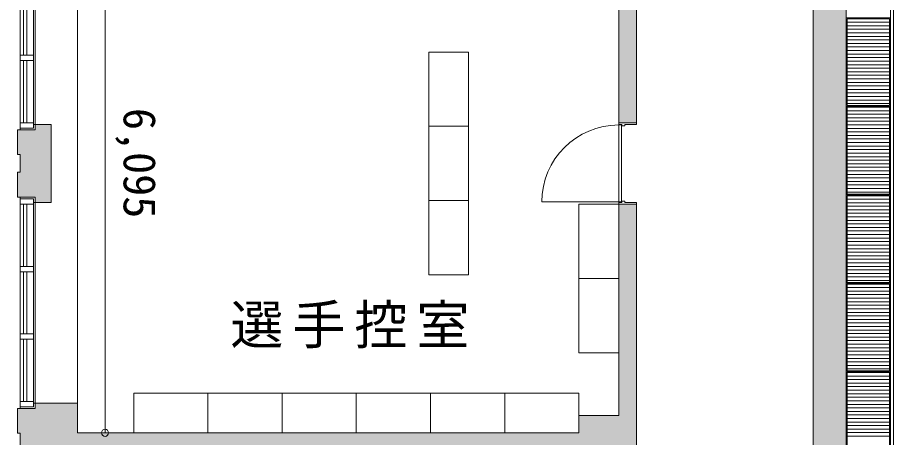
# Model space of a CAD drawing. Units: millimetres, scale not verified. Extents: x -61855 to 52913, y -114842 to -21833.
# Drawn here: x -54947 to -45032, y -72588 to -67840 of the extents above; entities that cross this region are included whole.
import ezdxf
from ezdxf.enums import TextEntityAlignment as Align

# ---------------------------------------------------------------- set-up
doc = ezdxf.new("R2010")
doc.units = ezdxf.units.MM
doc.header["$LTSCALE"] = 200
doc.header["$PDMODE"] = 32
doc.header["$PDSIZE"] = 80
for name, color, linetype, lineweight in [('0-1_躯体', 7, 'Continuous', 9), ('0-2_建具', 7, 'Continuous', 9), ('0-3_仕上', 4, 'Continuous', 5), ('0-5_設備機器', 7, 'Continuous', 9), ('0-6_寸法', 4, 'Continuous', 5)]:
    doc.layers.add(name, color=color, linetype=linetype, lineweight=lineweight)
doc.layers.add('0-4_室名', color=7, linetype='Continuous')
doc.styles.add('・', font='')
doc.styles.add('ＭＳ ゴシック', font='')
doc.styles.get('・').set_extended_font_data('・')
doc.styles.get('ＭＳ ゴシック').set_extended_font_data('MS Gothic')

msp = doc.modelspace()

# ---------------------------------------------------------------- linework, layer by layer
at = {"layer": '0-1_躯体'}
for p, q in [((-45941.8, -64178.5), (-45941.8, -74870)), ((-45566.8, -64178.5), (-45566.8, -74855.2)), ((-45066.8, -64203.5), (-45066.8, -74845)), ((-45031.8, -77783.5), (-45031.8, -64178.5)), ((-54746.8, -69110), (-54746.8, -66720)), ((-54566.8, -69050), (-54746.8, -69050)), ((-54566.8, -69930), (-54566.8, -69050)), ((-54946.8, -69390), (-54946.8, -69110)), ((-54746.8, -69110), (-54946.8, -69110)), ((-54946.8, -69390), (-54916.8, -69390)), ((-54566.8, -69930), (-54746.8, -69930)), ((-47941.8, -69950), (-48141.8, -69950)), ((-48141.8, -72340), (-48141.8, -69950.6)), ((-47941.8, -69950.4), (-47941.8, -70640)), ((-47941.8, -70368.5), (-47941.8, -74770)), ((-54946.8, -72260), (-54946.8, -72540)), ((-54946.8, -72260), (-54746.8, -72260)), ((-54266.8, -72200), (-54746.8, -72200)), ((-48141.8, -72340), (-48591.8, -72340)), ((-48591.8, -72535), (-48591.8, -72340)), ((-51206.3, -72535), (-48591.8, -72535))]:
    msp.add_line(p, q, dxfattribs=at)
for points in [[(-47941.8, -64195), (-47941.8, -69030), (-48141.8, -69030), (-48141.8, -66755)], [(-54946.8, -69870), (-54946.8, -69590), (-54916.8, -69590), (-54916.8, -69390)], [(-54746.8, -72260), (-54746.8, -69870), (-54946.8, -69870)], [(-49214.5, -72535), (-54266.8, -72535), (-54266.8, -72200)], [(-54946.8, -72540), (-54916.8, -72540), (-54916.8, -72740)]]:
    msp.add_lwpolyline(points, dxfattribs=at)
at = {"layer": '0-1_躯体', "color": 9}
for points in [[(-45566.8, -74860), (-45566.8, -51631), (-45941.8, -74860), (-45941.8, -51631)], [(-47941.8, -69030), (-47941.8, -64195), (-48111.8, -69030), (-48111.8, -64195)], [(-48141.8, -69030), (-48022.9, -69030), (-48141.8, -66749.1), (-48022.9, -66749.1)], [(-54566.8, -69930), (-54566.8, -69050), (-54746.8, -69930), (-54746.8, -69050)], [(-54946.8, -69390), (-54746.8, -69390), (-54946.8, -69110), (-54746.8, -69110)], [(-54746.8, -69590), (-54746.8, -69390), (-54916.8, -69590), (-54916.8, -69390)], [(-54746.8, -69870), (-54746.8, -69590), (-54946.8, -69870), (-54946.8, -69590)], [(-47941.8, -72340), (-47941.8, -69950), (-48141.8, -72340), (-48141.8, -69950)], [(-54946.8, -72540), (-54746.8, -72540), (-54946.8, -72259.9), (-54746.8, -72259.9)], [(-54266.8, -73080), (-54266.8, -72200), (-54746.8, -73080), (-54746.8, -72200)], [(-47941.8, -72940), (-47941.8, -72340), (-48591.8, -72940), (-48591.8, -72340)], [(-54746.8, -72740), (-54746.8, -72540), (-54916.8, -72740), (-54916.8, -72540)], [(-48591.8, -72745), (-48591.8, -72535), (-54266.8, -72745), (-54266.8, -72535)]]:
    msp.add_solid(points, dxfattribs=at)
at = {"layer": '0-2_建具'}
for p, q in [((-54746.8, -66720.1), (-54746.8, -69090)), ((-54916.8, -66755.3), (-54916.8, -69109.9)), ((-54766.8, -69090), (-54766.8, -66740)), ((-54879.3, -67563.7), (-54879.3, -68267)), ((-54841.8, -67563.7), (-54841.8, -68267)), ((-54916.8, -68267), (-54766.8, -68267)), ((-54916.8, -68327), (-54766.8, -68327)), ((-54879.3, -69030), (-54879.3, -68327)), ((-54841.8, -69030), (-54841.8, -68327)), ((-54916.8, -69030), (-54766.8, -69030)), ((-54916.8, -69090), (-54766.8, -69090)), ((-54766.8, -69049.9), (-54746.8, -69049.9)), ((-54746.8, -69109.9), (-54746.8, -69049.9)), ((-48141.8, -69030), (-48141.8, -69050)), ((-48141.8, -69030), (-47941.8, -69030)), ((-48141.8, -69925), (-48141.8, -69055)), ((-48141.8, -69055), (-48111.8, -69055)), ((-48111.8, -69925), (-48111.8, -69055)), ((-48106.8, -69065), (-48071.8, -69065)), ((-48071.8, -69065), (-48071.8, -69050)), ((-48071.8, -69050), (-47941.8, -69050)), ((-47941.8, -69030), (-47941.8, -69050)), ((-54746.8, -69109.9), (-54916.8, -69109.9)), ((-54916.8, -69905.3), (-54916.8, -69870.1)), ((-54746.8, -69870.1), (-54916.8, -69870.1)), ((-54916.8, -69890), (-54766.8, -69890)), ((-54766.8, -72240), (-54766.8, -69890)), ((-54746.8, -69870.1), (-54746.8, -72240)), ((-54916.8, -69905.3), (-54916.8, -72259.9)), ((-54916.8, -69950), (-54766.8, -69950)), ((-54879.3, -69950), (-54879.3, -70653.7)), ((-54841.8, -69950), (-54841.8, -70653.7)), ((-54746.8, -69930), (-54766.8, -69930)), ((-48141.8, -69925), (-48111.8, -69925)), ((-48141.8, -69950), (-48141.8, -69930)), ((-48141.8, -69930), (-48106.8, -69930)), ((-48141.8, -69950), (-47941.8, -69950)), ((-48106.8, -69915), (-48071.8, -69915)), ((-48106.8, -69930), (-48106.8, -69915)), ((-47941.8, -69930), (-47941.8, -69950)), ((-54916.8, -70653.7), (-54766.8, -70653.7)), ((-54916.8, -70713.7), (-54766.8, -70713.7)), ((-54879.3, -70713.7), (-54879.3, -71417)), ((-54841.8, -70713.7), (-54841.8, -71417)), ((-54916.8, -71417), (-54766.8, -71417)), ((-54916.8, -71477), (-54766.8, -71477)), ((-54879.3, -72180), (-54879.3, -71477)), ((-54841.8, -72180), (-54841.8, -71477)), ((-54916.8, -72180), (-54766.8, -72180)), ((-54916.8, -72240), (-54766.8, -72240)), ((-54746.8, -72259.9), (-54916.8, -72259.9)), ((-54766.8, -72199.9), (-54746.8, -72199.9)), ((-54746.8, -72259.9), (-54746.8, -72199.9))]:
    msp.add_line(p, q, dxfattribs=at)
at = {"layer": '0-2_建具', "color": 4, "lineweight": 5}
msp.add_line((-48141.8, -69925), (-49011.8, -69925), dxfattribs=at)
at = {"layer": '0-2_建具'}
for points in [[(-48141.8, -69050), (-48106.8, -69050), (-48106.8, -69065)], [(-48071.8, -69915), (-48071.8, -69930), (-47941.8, -69930)]]:
    msp.add_lwpolyline(points, dxfattribs=at)
at = {"layer": '0-2_建具', "color": 4, "lineweight": 5}
msp.add_arc((-48141.8, -69925), 870, 90, 180, dxfattribs=at)
at = {"layer": '0-3_仕上', "color": 7, "lineweight": 9}
for p, q in [((-45556.8, -67855), (-45076.8, -67855)), ((-45556.8, -68835.5), (-45556.8, -67855)), ((-45076.8, -68835.5), (-45076.8, -67855)), ((-45556.8, -68835.5), (-45076.8, -68835.5)), ((-45556.8, -68855), (-45076.8, -68855)), ((-45556.8, -69835.5), (-45556.8, -68855)), ((-45076.8, -69835.5), (-45076.8, -68855)), ((-45556.8, -69835.5), (-45076.8, -69835.5)), ((-45556.8, -69855), (-45076.8, -69855)), ((-45556.8, -70835.5), (-45556.8, -69855)), ((-45076.8, -70835.5), (-45076.8, -69855)), ((-45556.8, -70835.5), (-45076.8, -70835.5)), ((-45556.8, -70855), (-45076.8, -70855)), ((-45556.8, -71835.5), (-45556.8, -70855)), ((-45076.8, -71835.5), (-45076.8, -70855)), ((-45556.8, -71835.5), (-45076.8, -71835.5)), ((-45556.8, -71855), (-45076.8, -71855)), ((-45556.8, -72835.5), (-45556.8, -71855)), ((-45076.8, -72835.5), (-45076.8, -71855))]:
    msp.add_line(p, q, dxfattribs=at)
at = {"layer": '0-3_仕上'}
for p, q in [((-45556.8, -67893.2), (-45076.8, -67893.2)), ((-45556.8, -67933.2), (-45076.8, -67933.2)), ((-45556.8, -67973.2), (-45076.8, -67973.2)), ((-45556.8, -68013.2), (-45076.8, -68013.2)), ((-45556.8, -68053.2), (-45076.8, -68053.2)), ((-45556.8, -68093.2), (-45076.8, -68093.2)), ((-45556.8, -68133.2), (-45076.8, -68133.2)), ((-45556.8, -68173.2), (-45076.8, -68173.2)), ((-45556.8, -68213.2), (-45076.8, -68213.2)), ((-45556.8, -68253.2), (-45076.8, -68253.2)), ((-45556.8, -68293.2), (-45076.8, -68293.2)), ((-45556.8, -68333.2), (-45076.8, -68333.2)), ((-45556.8, -68373.2), (-45076.8, -68373.2)), ((-45556.8, -68413.2), (-45076.8, -68413.2)), ((-45556.8, -68453.2), (-45076.8, -68453.2)), ((-45556.8, -68493.2), (-45076.8, -68493.2)), ((-45556.8, -68533.2), (-45076.8, -68533.2)), ((-45556.8, -68573.2), (-45076.8, -68573.2)), ((-45556.8, -68613.2), (-45076.8, -68613.2)), ((-45556.8, -68653.2), (-45076.8, -68653.2)), ((-45556.8, -68693.2), (-45076.8, -68693.2)), ((-45556.8, -68733.2), (-45076.8, -68733.2)), ((-45556.8, -68773.2), (-45076.8, -68773.2)), ((-45556.8, -68813.2), (-45076.8, -68813.2)), ((-45556.8, -68893.2), (-45076.8, -68893.2)), ((-45556.8, -68933.2), (-45076.8, -68933.2)), ((-45556.8, -68973.2), (-45076.8, -68973.2)), ((-45556.8, -69013.2), (-45076.8, -69013.2)), ((-45556.8, -69053.2), (-45076.8, -69053.2)), ((-45556.8, -69093.2), (-45076.8, -69093.2)), ((-45556.8, -69133.2), (-45076.8, -69133.2)), ((-45556.8, -69173.2), (-45076.8, -69173.2)), ((-45556.8, -69213.2), (-45076.8, -69213.2)), ((-45556.8, -69253.2), (-45076.8, -69253.2)), ((-45556.8, -69293.2), (-45076.8, -69293.2)), ((-45556.8, -69333.2), (-45076.8, -69333.2)), ((-45556.8, -69373.2), (-45076.8, -69373.2)), ((-45556.8, -69413.2), (-45076.8, -69413.2)), ((-45556.8, -69453.2), (-45076.8, -69453.2)), ((-45556.8, -69493.2), (-45076.8, -69493.2)), ((-45556.8, -69533.2), (-45076.8, -69533.2)), ((-45556.8, -69573.2), (-45076.8, -69573.2)), ((-45556.8, -69613.2), (-45076.8, -69613.2)), ((-45556.8, -69653.2), (-45076.8, -69653.2)), ((-45556.8, -69693.2), (-45076.8, -69693.2)), ((-45556.8, -69733.2), (-45076.8, -69733.2)), ((-45556.8, -69773.2), (-45076.8, -69773.2)), ((-45556.8, -69813.2), (-45076.8, -69813.2)), ((-45556.8, -69893.2), (-45076.8, -69893.2)), ((-45556.8, -69933.2), (-45076.8, -69933.2)), ((-45556.8, -69973.2), (-45076.8, -69973.2)), ((-45556.8, -70013.2), (-45076.8, -70013.2)), ((-45556.8, -70053.2), (-45076.8, -70053.2)), ((-45556.8, -70093.2), (-45076.8, -70093.2)), ((-45556.8, -70133.2), (-45076.8, -70133.2)), ((-45556.8, -70173.2), (-45076.8, -70173.2)), ((-45556.8, -70213.2), (-45076.8, -70213.2)), ((-45556.8, -70253.2), (-45076.8, -70253.2)), ((-45556.8, -70293.2), (-45076.8, -70293.2)), ((-45556.8, -70333.2), (-45076.8, -70333.2)), ((-45556.8, -70373.2), (-45076.8, -70373.2)), ((-45556.8, -70413.2), (-45076.8, -70413.2)), ((-45556.8, -70453.2), (-45076.8, -70453.2)), ((-45556.8, -70493.2), (-45076.8, -70493.2)), ((-45556.8, -70533.2), (-45076.8, -70533.2)), ((-45556.8, -70573.2), (-45076.8, -70573.2)), ((-45556.8, -70613.2), (-45076.8, -70613.2)), ((-45556.8, -70653.2), (-45076.8, -70653.2)), ((-45556.8, -70693.2), (-45076.8, -70693.2)), ((-45556.8, -70733.2), (-45076.8, -70733.2)), ((-45556.8, -70773.2), (-45076.8, -70773.2)), ((-45556.8, -70813.2), (-45076.8, -70813.2)), ((-45556.8, -70893.2), (-45076.8, -70893.2)), ((-45556.8, -70933.2), (-45076.8, -70933.2)), ((-45556.8, -70973.2), (-45076.8, -70973.2)), ((-45556.8, -71013.2), (-45076.8, -71013.2)), ((-45556.8, -71053.2), (-45076.8, -71053.2)), ((-45556.8, -71093.2), (-45076.8, -71093.2)), ((-45556.8, -71133.2), (-45076.8, -71133.2)), ((-45556.8, -71173.2), (-45076.8, -71173.2)), ((-45556.8, -71213.2), (-45076.8, -71213.2)), ((-45556.8, -71253.2), (-45076.8, -71253.2)), ((-45556.8, -71293.2), (-45076.8, -71293.2)), ((-45556.8, -71333.2), (-45076.8, -71333.2)), ((-45556.8, -71373.2), (-45076.8, -71373.2)), ((-45556.8, -71413.2), (-45076.8, -71413.2)), ((-45556.8, -71453.2), (-45076.8, -71453.2)), ((-45556.8, -71493.2), (-45076.8, -71493.2)), ((-45556.8, -71533.2), (-45076.8, -71533.2)), ((-45556.8, -71573.2), (-45076.8, -71573.2)), ((-45556.8, -71613.2), (-45076.8, -71613.2)), ((-45556.8, -71653.2), (-45076.8, -71653.2)), ((-45556.8, -71693.2), (-45076.8, -71693.2)), ((-45556.8, -71733.2), (-45076.8, -71733.2)), ((-45556.8, -71773.2), (-45076.8, -71773.2)), ((-45556.8, -71813.2), (-45076.8, -71813.2)), ((-45556.8, -71893.2), (-45076.8, -71893.2)), ((-45556.8, -71933.2), (-45076.8, -71933.2)), ((-45556.8, -71973.2), (-45076.8, -71973.2)), ((-45556.8, -72013.2), (-45076.8, -72013.2)), ((-45556.8, -72053.2), (-45076.8, -72053.2)), ((-45556.8, -72093.2), (-45076.8, -72093.2)), ((-45556.8, -72133.2), (-45076.8, -72133.2)), ((-45556.8, -72173.2), (-45076.8, -72173.2)), ((-45556.8, -72213.2), (-45076.8, -72213.2)), ((-45556.8, -72253.2), (-45076.8, -72253.2)), ((-45556.8, -72293.2), (-45076.8, -72293.2)), ((-45556.8, -72333.2), (-45076.8, -72333.2)), ((-45556.8, -72373.2), (-45076.8, -72373.2)), ((-45556.8, -72413.2), (-45076.8, -72413.2)), ((-45556.8, -72453.2), (-45076.8, -72453.2)), ((-45556.8, -72493.2), (-45076.8, -72493.2)), ((-45556.8, -72533.2), (-45076.8, -72533.2)), ((-45556.8, -72573.2), (-45076.8, -72573.2))]:
    msp.add_line(p, q, dxfattribs=at)
at = {"layer": '0-3_仕上', "color": 7, "lineweight": 9}
for points in [[(-45566.8, -67845), (-45066.8, -67845), (-45066.8, -66845)], [(-45566.8, -67845), (-45566.8, -66845), (-45066.8, -66845)], [(-45566.8, -68845), (-45066.8, -68845), (-45066.8, -67845)], [(-45566.8, -68845), (-45566.8, -67845), (-45066.8, -67845)], [(-45566.8, -69845), (-45066.8, -69845), (-45066.8, -68845)], [(-45566.8, -69845), (-45566.8, -68845), (-45066.8, -68845)], [(-45566.8, -70845), (-45066.8, -70845), (-45066.8, -69845)], [(-45566.8, -70845), (-45566.8, -69845), (-45066.8, -69845)], [(-45566.8, -71845), (-45066.8, -71845), (-45066.8, -70845)], [(-45566.8, -71845), (-45566.8, -70845), (-45066.8, -70845)], [(-45566.8, -72845), (-45066.8, -72845), (-45066.8, -71845)], [(-45566.8, -72845), (-45566.8, -71845), (-45066.8, -71845)]]:
    msp.add_lwpolyline(points, dxfattribs=at)
at = {"layer": '0-5_設備機器'}
for p, q in [((-54746.8, -66770), (-54746.8, -69049.9)), ((-54266.8, -72200), (-54266.8, -66770)), ((-54566.8, -69050), (-54566.8, -69930)), ((-54746.8, -69930), (-54566.8, -69930)), ((-54746.8, -69930), (-54746.8, -72200)), ((-54266.8, -72200), (-54746.8, -72200))]:
    msp.add_line(p, q, dxfattribs=at)
at = {"layer": '0-5_設備機器', "color": 2, "lineweight": 5}
for p, q in [((-49841.8, -69070), (-50291.8, -69070)), ((-50291.8, -69070), (-50291.8, -69910)), ((-50291.8, -69494.4), (-50291.8, -69484.8)), ((-49841.8, -69910), (-50291.8, -69910)), ((-49841.8, -70750), (-50291.8, -70750)), ((-48141.8, -71630.6), (-48591.8, -71630.6))]:
    msp.add_line(p, q, dxfattribs=at)
for points in [[(-50291.8, -69070), (-49841.8, -69070), (-49841.8, -68230), (-50291.8, -68230)], [(-48591.8, -70790.6), (-48141.8, -70790.6), (-48141.8, -69950.6), (-48591.8, -69950.6)], [(-48591.8, -71630.6), (-48141.8, -71630.6), (-48141.8, -70790.6), (-48591.8, -70790.6)], [(-53631.8, -72085), (-53631.8, -72535), (-52791.8, -72535), (-52791.8, -72085)], [(-52791.8, -72085), (-52791.8, -72535), (-51951.8, -72535), (-51951.8, -72085)], [(-51951.8, -72085), (-51951.8, -72535), (-51111.8, -72535), (-51111.8, -72085)], [(-51111.8, -72085), (-51111.8, -72535), (-50271.8, -72535), (-50271.8, -72085)], [(-50271.8, -72085), (-50271.8, -72535), (-49431.8, -72535), (-49431.8, -72085)], [(-49431.8, -72085), (-49431.8, -72535), (-48591.8, -72535), (-48591.8, -72085)]]:
    msp.add_lwpolyline(points, close=True, dxfattribs=at)
for points in [[(-50291.8, -69910), (-49841.8, -69910), (-49841.8, -69070)], [(-49841.8, -70750), (-49841.8, -69910), (-50291.8, -69910), (-50291.8, -70750)]]:
    msp.add_lwpolyline(points, dxfattribs=at)
at = {"layer": '0-6_寸法'}
msp.add_line((-53955.9, -66440), (-53955.9, -72535), dxfattribs=at)
msp.add_point((-53955.9, -72535), dxfattribs=at)

# ---------------------------------------------------------------- texts
at = {"layer": '0-4_室名', "insert": (-52537.9, -71581.5), "char_height": 439.9, "attachment_point": 7, "style": '・'}
msp.add_mtext('\\T1.17;選手控室', dxfattribs=at)
at = {"layer": '0-6_寸法', "style": 'ＭＳ ゴシック'}
msp.add_text('6,095', height=366.6, rotation=270, dxfattribs=at).set_placement((-53855.9, -68862.5), align=Align.BOTTOM_LEFT)

doc.saveas('drawing.dxf')
